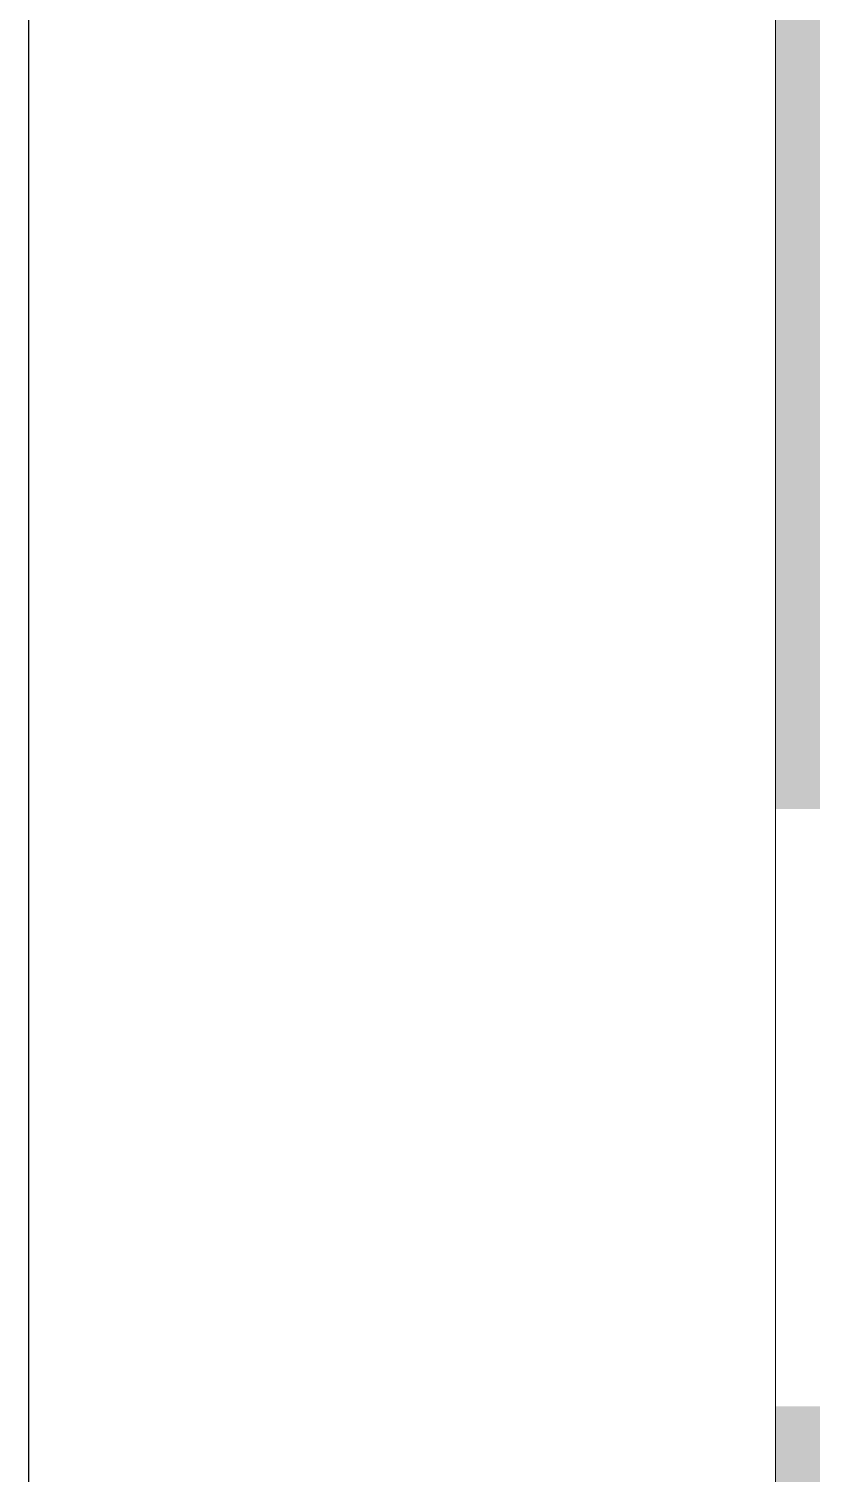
# Model space of a CAD drawing. Header units: millimetres. Extents: x 27500 to 33280, y -10980 to 420.
# Drawn here: x 27500 to 27526.8, y -6151.24 to -6102.86 of the extents above; entities that cross this region are included whole.
import ezdxf

# ---------------------------------------------------------------- set-up
doc = ezdxf.new("R2010")
doc.units = ezdxf.units.MM
doc.layers.add('CQEN_DETAIL', color=7, linetype='Continuous', lineweight=5, true_color=0x464d50)
doc.layers.add('CQEN_HARDWARE', color=7, linetype='Continuous', lineweight=5, true_color=0x848c8f)
doc.layers.add('LAYOUT_PARAMETERS', color=7, linetype='Continuous', plot=False)
doc.styles.add('LAYOUT_CONTACTOR_ARIAL', font='arial.ttf')
doc.styles.get("Standard").update_dxf_attribs({"font": 'arial.ttf'})

# ---------------------------------------------------------------- blocks, each defined once
blk = doc.blocks.new('SX_DYN_PLASTRON_BLANK_G001')
at = {"layer": 'CQEN_HARDWARE'}
for points in [[(0, 84.5), (0, 145.9), (1.5, 145.9), (1.5, 84.5)], [(0, 84), (0, 84.5), (1.5, 84.5), (1.5, 84)], [(0, 63.5), (0, 64), (1.5, 64), (1.5, 63.5)], [(0, 2.1), (0, 63.5), (1.5, 63.5), (1.5, 2.1)]]:
    blk.add_hatch(color=256, dxfattribs=at).paths.add_polyline_path(points)
at = {"layer": 'CQEN_DETAIL'}
for p, q in [((0, 2.1), (0, 145.9)), ((0, 64), (0, 84))]:
    blk.add_line(p, q, dxfattribs=at)
blk = doc.blocks.new('*U496')
blk.add_blockref('SX_DYN_PLASTRON_BLANK_G001', (0, 0))
at = {"flags": 1}
for tag in ['WIDTH_MM', 'SOURCE_BLOCK', 'MODEL', 'HEIGHT_MM']:
    blk.add_attdef(tag, (0, 0), '', height=1, dxfattribs=at)
at = {"layer": 'LAYOUT_PARAMETERS', "style": 'LAYOUT_CONTACTOR_ARIAL', "flags": 1}
for tag in ['ARTICLE', 'VIEW', 'SOURCE', 'CABINET_SECTION_WIDTH_MM', 'ROW_PITCH_MM', 'PLASTRON_WIDTH_MM', 'PLASTRON_HEIGHT_MM', 'ROWS', 'NOTE']:
    blk.add_attdef(tag, (0, 0), '', height=1.7, dxfattribs=at)

msp = doc.modelspace()

# ---------------------------------------------------------------- linework, layer by layer
at = {"color": 8}
msp.add_lwpolyline([(27500, -6000), (28930, -6000), (28930, -8480), (27500, -8480)], close=True, dxfattribs=at)

# ---------------------------------------------------------------- block references
msp.add_blockref('*U496', (27525, -6213))

doc.saveas('drawing.dxf')
